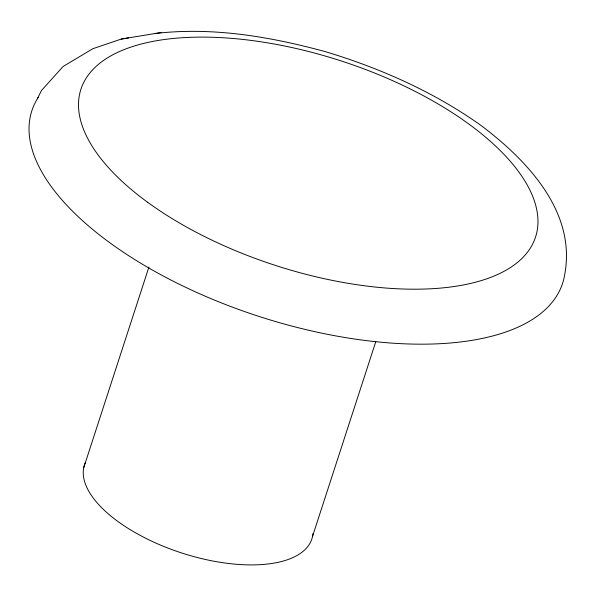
<?xml version="1.0" encoding="UTF-8"?>
<svg xmlns="http://www.w3.org/2000/svg" width="596" height="596" viewBox="0 0 596 596"><rect width="100%" height="100%" fill="white"/><g stroke="black" fill="none" stroke-linecap="round" stroke-linejoin="round"><path stroke-width="0.89" d="M83.723 467.704L148.888 267.142M312.654 535.983L375.808 341.605M37.377 98.765L41.497 90.473L63.049 66.521L92.834 48.723L121.211 39.083L128.661 37.853M155.184 33.51C212.437 26.76 270.323 36.639 325.55 51.71C380.568 68.294 433.732 91.911 480.726 125.234C526.901 160.004 576.637 211.848 564.658 274.771A279.04 125.376 18 0 1 251.989 314.114A279.04 125.376 18 0 1 38.286 97.304M121.211 39.083L161.576 32.452M313.019 533.42A119.587 53.729 18 0 1 185.028 554.042A119.587 53.729 18 0 1 85.228 462.816M147.704 202.327A239.026 107.399 18 0 0 530.82 247.325A239.026 107.399 18 0 0 246.178 39.813A239.026 107.399 18 0 0 147.704 202.327"/></g></svg>
